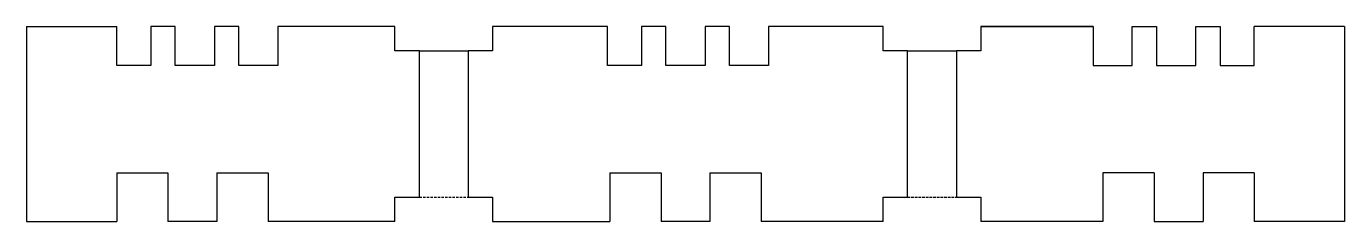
# Model space of a CAD drawing. Header units: millimetres. Extents: x 0 to 270, y 0 to 40.
import ezdxf

# ---------------------------------------------------------------- set-up
doc = ezdxf.new("R2010")
doc.units = ezdxf.units.MM
doc.linetypes.add('DASHED', pattern=[0.75, 0.5, -0.25])
doc.layers.add('CONDUCTOR', color=7, linetype='Continuous')

# ---------------------------------------------------------------- blocks, each defined once
blk = doc.blocks.new('MH2')
at = {"layer": 'CONDUCTOR', "color": 8, "linetype": 'Continuous'}
for p, q in [((0, 40), (18.5, 40)), ((0, 40), (0, 0)), ((175.5, 40), (152, 40)), ((218.5, 40), (195.5, 40)), ((270, 40), (251.5, 40)), ((270, 40), (270, 0)), ((80.5, 35), (90.5, 35)), ((180.5, 35), (190.5, 35)), ((18.5, 10), (29, 10)), ((18.5, 10), (29, 10)), ((18.5, 10), (18.5, 0)), ((29, 10), (29, 0)), ((39, 10), (39, 0)), ((39, 10), (49.5, 10)), ((39, 10), (49.5, 10)), ((39, 10), (39, 0)), ((39, 10), (49.5, 10)), ((39, 10), (49.5, 10)), ((49.5, 10), (49.5, 0)), ((119.5, 10), (119.5, 0)), ((119.5, 10), (130, 10)), ((119.5, 10), (130, 10)), ((130, 10), (130, 0)), ((140, 10), (150.5, 10)), ((140, 10), (150.5, 10)), ((140, 10), (140, 0)), ((140, 10), (150.5, 10)), ((140, 10), (150.5, 10)), ((140, 10), (140, 0)), ((150.5, 10), (150.5, 0)), ((220.5, 10), (220.5, 0)), ((231, 10), (220.5, 10)), ((231, 10), (220.5, 10)), ((231, 10), (220.5, 10)), ((231, 10), (220.5, 10)), ((231, 10), (231, 0)), ((231, 10), (231, 0)), ((241, 10), (241, 0)), ((251.5, 10), (241, 10)), ((251.5, 10), (241, 10)), ((251.5, 10), (251.5, 0)), ((0, 0), (18.5, 0)), ((39, 0), (29, 0)), ((75.5, 0), (49.5, 0)), ((95.5, 0), (119.5, 0)), ((140, 0), (130, 0)), ((175.5, 0), (150.5, 0)), ((220.5, 0), (195.5, 0)), ((231, 0), (241, 0)), ((270, 0), (251.5, 0))]:
    blk.add_line(p, q, dxfattribs=at)
at = {"layer": 'CONDUCTOR', "color": 8, "ltscale": 100}
for p, q in [((75.5, 40), (51.5, 40)), ((119, 40), (95.5, 40)), ((195.5, 40), (218.5, 40))]:
    blk.add_line(p, q, dxfattribs=at)
at = {"layer": 'CONDUCTOR', "color": 8, "linetype": 'DASHED'}
for p, q in [((80.5, 5), (90.5, 5)), ((180.5, 5), (190.5, 5))]:
    blk.add_line(p, q, dxfattribs=at)
at = {"layer": 'CONDUCTOR', "color": 8, "ltscale": 100}
for points in [[(51.5, 40), (51.5, 32), (43.5, 32), (43.5, 40), (38.5, 40), (38.5, 32), (30.5, 32), (30.5, 40), (25.5, 40), (25.5, 32), (18.5, 32), (18.5, 40)], [(152, 40), (152, 32), (144, 32), (144, 40), (139, 40), (139, 32), (131, 32), (131, 40), (126, 40), (126, 32), (119, 32), (119, 40)], [(218.5, 40), (218.5, 32), (226.5, 32), (226.5, 40), (231.5, 40), (231.5, 32), (239.5, 32), (239.5, 40), (244.5, 40), (244.5, 32), (251.5, 32), (251.5, 40)]]:
    blk.add_lwpolyline(points, dxfattribs=at)
at = {"layer": 'CONDUCTOR', "color": 8, "linetype": 'Continuous'}
for points in [[(75.5, 0), (75.5, 5), (80.5, 5), (80.5, 35), (75.5, 35), (75.5, 40)], [(95.5, 40), (95.5, 35), (90.5, 35), (90.5, 5), (95.5, 5), (95.5, 0)], [(175.5, 0), (175.5, 5), (180.5, 5), (180.5, 35), (175.5, 35), (175.5, 40)], [(195.5, 40), (195.5, 35), (190.5, 35), (190.5, 5), (195.5, 5), (195.5, 0)]]:
    blk.add_lwpolyline(points, dxfattribs=at)

msp = doc.modelspace()

# ---------------------------------------------------------------- block references
msp.add_blockref('MH2', (0, 0))

doc.saveas('drawing.dxf')
